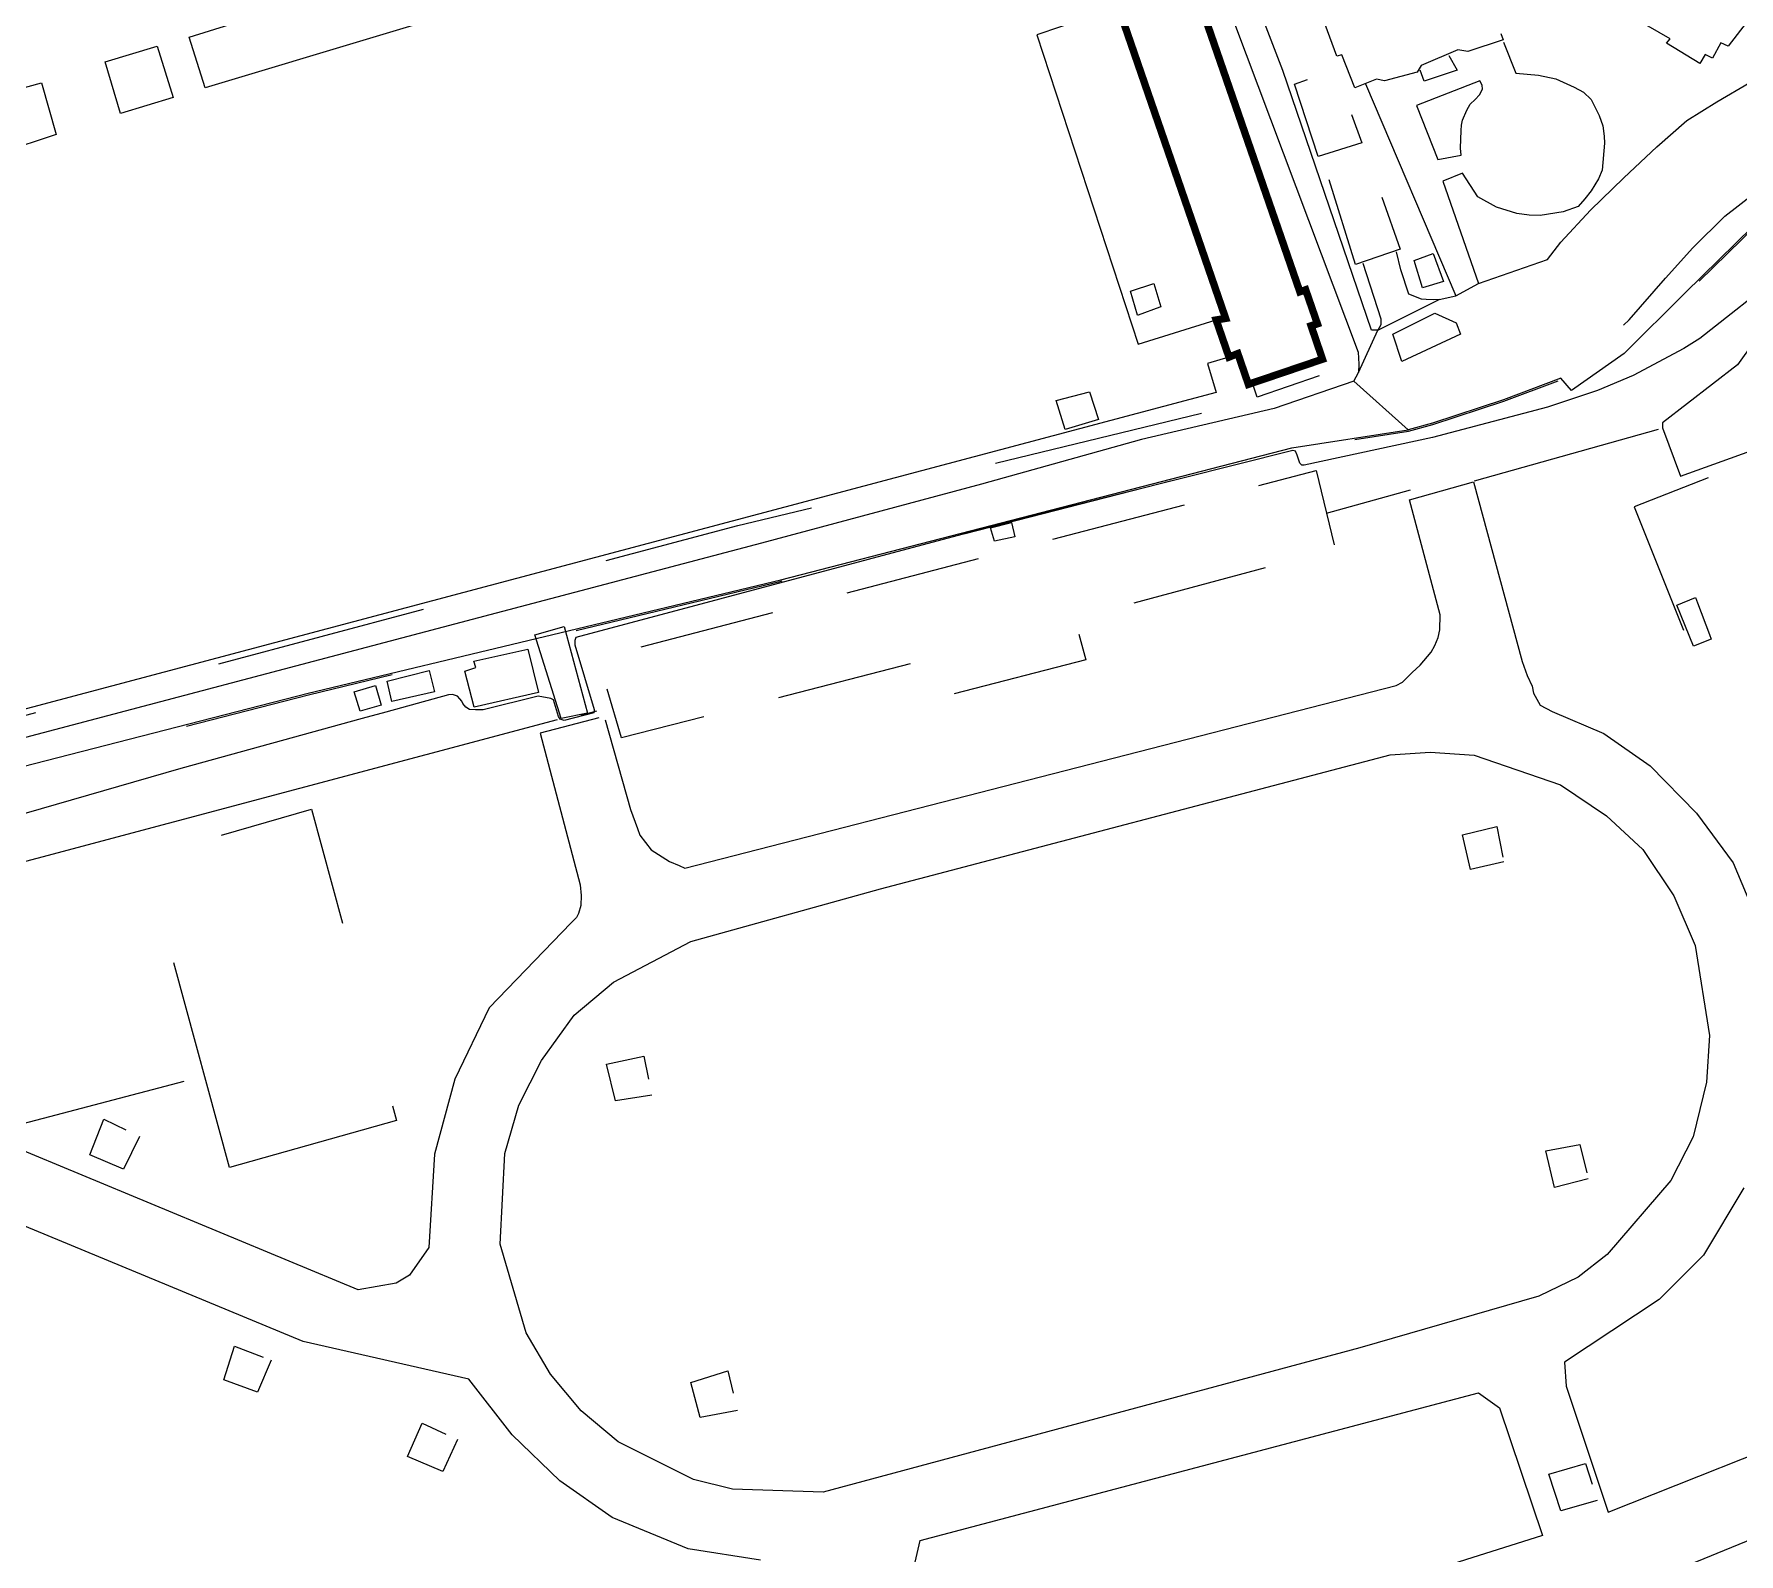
# Model space of a CAD drawing. Header units: millimetres. Extents: x 198785 to 203305, y 542885 to 545889.
# Drawn here: x 199340.5 to 199571.3, y 544511.8 to 544717.6 of the extents above; entities that cross this region are included whole.
import ezdxf

# ---------------------------------------------------------------- set-up
doc = ezdxf.new("R2010")
doc.units = ezdxf.units.MM
for name, pattern in [('FENCE_25K', [54.3, 28.7, -9.2, -16.4]), ('HIDDEN_BULD_25K', [28.8, 18.4, -10.4]), ('HIDDEN_IN_25K', [56.5, 36.5, -20])]:
    doc.linetypes.add(name, pattern=pattern)
for name, color, linetype in [('A0013118', 253, 'Continuous'), ('A0033324', 253, 'Continuous'), ('A0043325', 253, 'Continuous'), ('B0014111', 253, 'Continuous'), ('B0014115', 253, 'Continuous'), ('B0014116', 253, 'Continuous'), ('B0014118', 253, 'Continuous'), ('B0024120', 253, 'Continuous'), ('C0076117', 253, 'Continuous'), ('C0390130', 253, 'Continuous'), ('F0017111', 253, 'Continuous')]:
    doc.layers.add(name, color=color, linetype=linetype)

msp = doc.modelspace()

# ---------------------------------------------------------------- linework, layer by layer
at = {"layer": 'A0013118'}
for points in [[(199522.41, 544677.53), (199521.58, 544677.52), (199509.55, 544712.67), (199503.62, 544728.2), (199503.63, 544730.08), (199503.69, 544731.17), (199503.84, 544732.06), (199504.32, 544733.11), (199505.08, 544733.64), (199506.18, 544733.85), (199508.01, 544733.63), (199512.21, 544732.54), (199514.21, 544731.77), (199514.95, 544731.01), (199516.14, 544729.64), (199516.85, 544727.49), (199517.31, 544725.75), (199518.49, 544722.52)], [(199363.7, 544710.32), (199361.52, 544717.17), (199409.05, 544732.01), (199411.35, 544724.67), (199363.7, 544710.32)], [(199497.05, 544728.29), (199501.18, 544724.01), (199519.76, 544674.52), (199519.85, 544672.89), (199519.8, 544671.78)], [(199485.9, 544720.75), (199476.26, 544717.51), (199490, 544675.63), (199500.55, 544678.89)], [(199352.23, 544706.86), (199350.14, 544713.84), (199357.19, 544715.95), (199359.35, 544708.99), (199352.23, 544706.86)], [(199539.44, 544716.51), (199541.12, 544712.3), (199544.18, 544712.03), (199546.53, 544711.56), (199549.02, 544710.41), (199550.27, 544709.73), (199551.3, 544708.73), (199552.38, 544706.56), (199552.9, 544705.16), (199553.08, 544703.78), (199553.11, 544702.85), (199552.82, 544699.17), (199552.3, 544697.98), (199551.31, 544696.38), (199550.44, 544695.29), (199549.53, 544694.25), (199547.52, 544693.55), (199544.4, 544693.04), (199542.9, 544693.06), (199541.23, 544693.29), (199538.49, 544694.17), (199535.98, 544695.58), (199533.89, 544698.79), (199531.21, 544697.69), (199536.07, 544683.85)], [(199532.03, 544714.71), (199533.16, 544712.73), (199528.7, 544711.23), (199528.14, 544712.7)], [(199336.19, 544701.56), (199334.28, 544709.02), (199341.54, 544710.98), (199343.51, 544704.01), (199336.19, 544701.56)], [(199575.43, 544693.74), (199564.02, 544682.56), (199555.78, 544674.36), (199548.66, 544669.36), (199547.22, 544671.01), (199539.42, 544668.07), (199529.81, 544664.92), (199526.55, 544664.02), (199519.19, 544670.62), (199519.8, 544671.78), (199522.41, 544677.53), (199530.72, 544681.68), (199533, 544682.16), (199536.07, 544683.85), (199545.41, 544687.09), (199547.2, 544689.44), (199551.22, 544693.74), (199555.71, 544698.15), (199560.21, 544702.33), (199564.26, 544705.89), (199568.31, 544708.41), (199572.78, 544711.03)], [(199520.74, 544710.88), (199533, 544682.16)], [(199536.25, 544711.29), (199527.68, 544707.92), (199530.57, 544700.64), (199533.71, 544701.19), (199533.64, 544702.17), (199533.7, 544704.55), (199533.75, 544705.27), (199533.9, 544705.94), (199534.47, 544707.3), (199534.95, 544708.11), (199535.62, 544708.74), (199536.19, 544709.38), (199536.58, 544710.14), (199536.54, 544710.69), (199536.25, 544711.29)], [(199578.25, 544696.03), (199579.09, 544696.1), (199579.76, 544695.83), (199580.29, 544694.94), (199580.75, 544691.63), (199580.34, 544686.78), (199575.92, 544679.49), (199571.11, 544672.83), (199560.95, 544664.96), (199560.95, 544664.27), (199563.42, 544657.77), (199593.71, 544668.67), (199617.79, 544678.17)], [(199530.72, 544681.68), (199530.03, 544681.64), (199528.96, 544681.65), (199528.33, 544681.69), (199526.65, 544682.39), (199525.55, 544685.68), (199524.98, 544688.13)], [(199520.41, 544686.6), (199522.85, 544679.05), (199522.85, 544678.71), (199522.82, 544678.22), (199522.63, 544677.81), (199522.41, 544677.53)], [(199502.28, 544673.87), (199499.39, 544673), (199500.57, 544669.09), (199321.8, 544621.57), (199265.89, 544607.75), (199263.44, 544615.16), (199260.46, 544613.73)], [(199519.19, 544670.62), (199508.39, 544666.91), (199490.46, 544662.71), (199468.76, 544656.66), (199439.01, 544648.68), (199399.83, 544638.36), (199332.16, 544620.47), (199311.33, 544614.36), (199301.42, 544609.82), (199293.64, 544602.38), (199286.64, 544587.87), (199276.74, 544561.01), (199269.34, 544531.47), (199266.59, 544519.38), (199266.17, 544518.05), (199265.94, 544517.29), (199265.95, 544517.28), (199265.8, 544516.97), (199265.14, 544516.68), (199263.11, 544516.15)], [(199324.4, 544614.71), (199377.64, 544628.36), (199441.6, 544643.72), (199510.78, 544661.58), (199526.55, 544664.02)], [(199417.83, 544624.78), (199421.28, 544612.61), (199422.2, 544610.04), (199422.54, 544609.14), (199424.07, 544607.15), (199426.54, 544605.6), (199427.85, 544605.04), (199428.64, 544604.67), (199524.91, 544629.39), (199525.76, 544629.84), (199527.08, 544631.18), (199528.15, 544632.14), (199529.64, 544633.94), (199530.13, 544634.81), (199530.58, 544635.92), (199530.84, 544636.94), (199530.87, 544638.97), (199526.74, 544654.56), (199535.39, 544656.96), (199541.96, 544632.66), (199542.65, 544630.74), (199543.3, 544629.32), (199543.52, 544628.35), (199544.4, 544626.76), (199546.04, 544625.88), (199553.04, 544622.89), (199559.29, 544618.55), (199565.55, 544612.13), (199570.54, 544605.39), (199574.42, 544596.16)], [(199416.98, 544625.03), (199409.05, 544622.94), (199414.44, 544602.43), (199414.59, 544600.97), (199414.54, 544599.63), (199414.25, 544598.55), (199413.95, 544597.99), (199413.24, 544597.28), (199402.14, 544585.77), (199397.47, 544576.11), (199394.76, 544565.94), (199393.96, 544553.34), (199391.35, 544549.59), (199389.56, 544548.48), (199384.42, 544547.59), (199319, 544574.78)], [(199447.33, 544520.2), (199435.06, 544520.61), (199429.79, 544521.91), (199419.59, 544527), (199414.6, 544531.21), (199410.42, 544536.18), (199407.13, 544541.76), (199403.64, 544553.77), (199404.27, 544566.05), (199406.14, 544572.58), (199409.23, 544578.62), (199413.65, 544584.78), (199418.99, 544589.24), (199429.45, 544594.73), (199455.11, 544601.87), (199524.12, 544620), (199529.53, 544620.37), (199535.49, 544619.99), (199547.14, 544615.94), (199553.39, 544611.75), (199558.3, 544607.2), (199562.48, 544600.94), (199565.4, 544594.19), (199567.33, 544582.01), (199566.91, 544575.71), (199565.1, 544568.29), (199562.09, 544562.41), (199553.49, 544552.38), (199549.54, 544549.32), (199544.24, 544546.73), (199520.01, 544539.76), (199447.33, 544520.2)], [(199438.87, 544510.98), (199429.06, 544512.52), (199418.8, 544516.79), (199411.71, 544521.74), (199405.26, 544527.94), (199399.38, 544535.48), (199376.95, 544540.6), (199299.7, 544572.58), (199306.31, 544591.13), (199304.8, 544591.64), (199303.19, 544591.05), (199301.97, 544589.7), (199295.4, 544577.83), (199287.61, 544563.52), (199286.37, 544562.32), (199284.61, 544561.69), (199280.88, 544560.4), (199276.32, 544544.05), (199273.06, 544530.83), (199270.46, 544521.97), (199270.02, 544514.81), (199270.28, 544510.8)], [(199571.99, 544561.38), (199566.51, 544552.3), (199560.52, 544546.27), (199547.71, 544537.78), (199547.92, 544534.54), (199553.61, 544517.51), (199584.08, 544529.6)], [(199461.36, 544504.19), (199459.67, 544510.12), (199460.47, 544513.67), (199536.04, 544533.67), (199538.9, 544531.64), (199544.72, 544514.32), (199512.61, 544504.19)], [(199596.98, 544523.63), (199565.56, 544510.77), (199554.98, 544506.82), (199546.64, 544504.18)]]:
    msp.add_lwpolyline(points, dxfattribs=at)
at = {"layer": 'A0033324', "linetype": 'HIDDEN_IN_25K', "flags": 128}
msp.add_lwpolyline([(199579.22, 544697.41), (199579.76, 544695.83), (199579.09, 544696.1), (199578.25, 544696.03), (199577.49, 544695.58), (199575.43, 544693.74), (199564.02, 544682.56), (199555.78, 544674.36), (199548.66, 544669.36), (199547.22, 544671.01), (199552.88, 544675.32), (199556.45, 544678.93), (199561.35, 544684.56), (199565.07, 544688.68), (199569.39, 544692.94), (199573.42, 544696.07), (199577.29, 544698.24), (199578.44, 544698.12), (199578.75, 544697.91), (199579.22, 544697.41)], dxfattribs=at)
at = {"layer": 'A0043325'}
msp.add_lwpolyline([(199533.64, 544676.95), (199525.66, 544673.26), (199524.46, 544676.99), (199530.16, 544679.81), (199533.05, 544678.52), (199533.64, 544676.95)], dxfattribs=at)
at = {"layer": 'B0014111', "const_width": 1}
msp.add_lwpolyline([(199497.11, 544725.41), (199511.88, 544682.71), (199512.66, 544682.98), (199514.25, 544678.38), (199513.4, 544678.1), (199514.94, 544673.58), (199504.91, 544670.18), (199503.48, 544674.34), (199502.28, 544673.87), (199500.55, 544678.89), (199501.83, 544679.11), (199487.26, 544721.38)], dxfattribs=at)
at = {"layer": 'B0014111'}
msp.add_lwpolyline([(199408.8, 544628.48), (199400.12, 544626.49), (199398.86, 544631.33), (199400.34, 544631.84), (199400.07, 544632.69), (199407.35, 544634.33), (199408.8, 544628.48)], dxfattribs=at)
at = {"layer": 'B0014115'}
for points in [[(199572.27, 544719.12), (199569.84, 544715.96), (199568.88, 544716.4), (199567.73, 544714.34), (199566.75, 544714.85), (199566.01, 544713.63), (199561.51, 544716.35), (199562.02, 544716.95), (199555.72, 544720.56), (199554.97, 544720.43), (199551.01, 544723.12), (199551.55, 544723.81), (199548.34, 544725.8), (199553.48, 544734.04), (199561.58, 544729.34), (199564.68, 544733.81), (199568.68, 544731.04), (199571.61, 544736.53)], [(199539.1, 544717.69), (199539.38, 544716.84), (199534.61, 544715.22), (199533.25, 544715.46), (199528.31, 544713.33), (199527.76, 544712.45), (199523.34, 544711.26), (199522.24, 544711.51), (199519.34, 544710.3), (199517.55, 544714.78), (199516.86, 544714.6), (199515.32, 544718.88)]]:
    msp.add_lwpolyline(points, dxfattribs=at)
at = {"layer": 'B0014116', "linetype": 'HIDDEN_BULD_25K', "flags": 128}
for points in [[(199520.27, 544702.89), (199514.34, 544701.01), (199511.17, 544710.83), (199516.67, 544712.74), (199520.27, 544702.89)], [(199525.46, 544688.49), (199519.4, 544686.4), (199515.85, 544697.87), (199521.49, 544699.72), (199525.46, 544688.49)], [(199531.34, 544684.11), (199528.48, 544683.26), (199527.36, 544686.94), (199529.91, 544687.9), (199531.34, 544684.11)], [(199489.97, 544679.56), (199489.88, 544679.53), (199488.93, 544682.81), (199492.1, 544683.83), (199493.06, 544680.66), (199492.94, 544680.62), (199489.97, 544679.56)], [(199514.5, 544671.32), (199506.11, 544668.45), (199505.45, 544670.35), (199513.86, 544673.2), (199514.5, 544671.32)], [(199484.64, 544665.44), (199480.09, 544664.05), (199478.91, 544667.98), (199483.42, 544669.17), (199484.64, 544665.44)], [(199482.9, 544632.89), (199460.61, 544627.15), (199459.49, 544632.42), (199420.04, 544622.31), (199416.91, 544633.14), (199514.08, 544658.52), (199516.65, 544647.86), (199481.42, 544638.43), (199482.9, 544632.89)], [(199567.55, 544635.67), (199565.15, 544634.74), (199562.92, 544640.3), (199565.45, 544641.31), (199565.71, 544640.62), (199567.32, 544636.3), (199567.55, 544635.67)], [(199539.49, 544605.53), (199534.99, 544604.49), (199533.91, 544609.17), (199538.53, 544610.32), (199539.49, 544605.53)], [(199424.14, 544573.95), (199419.24, 544573.2), (199418, 544578.14), (199423.07, 544579.23), (199424.14, 544573.95)], [(199354.81, 544568.34), (199352.66, 544563.91), (199348.08, 544565.88), (199349.96, 544570.69), (199354.81, 544568.34)], [(199550.89, 544562.62), (199546.36, 544561.46), (199545.18, 544566.39), (199549.77, 544567.28), (199550.89, 544562.62)], [(199372.62, 544538.06), (199370.77, 544533.74), (199366.24, 544535.43), (199367.68, 544539.95), (199372.62, 544538.06)], [(199435.75, 544531.26), (199430.71, 544530.31), (199429.44, 544535.04), (199434.45, 544536.63), (199435.75, 544531.26)], [(199397.85, 544527.34), (199395.86, 544522.99), (199391.1, 544525.04), (199393.07, 544529.54), (199397.85, 544527.34)]]:
    msp.add_lwpolyline(points, dxfattribs=at)
at = {"layer": 'B0014118', "linetype": 'HIDDEN_BULD_25K', "flags": 128}
for points in [[(199473.31, 544649.54), (199470.56, 544648.93), (199469.99, 544650.75), (199472.84, 544651.46), (199473.31, 544649.54)], [(199394.73, 544628.54), (199388.97, 544627.26), (199388.31, 544630), (199394.02, 544631.44), (199394.73, 544628.54)], [(199387.52, 544626.73), (199384.69, 544625.95), (199383.88, 544628.55), (199386.73, 544629.43), (199387.52, 544626.73)], [(199552.14, 544519.07), (199547.22, 544517.68), (199545.59, 544522.63), (199550.53, 544524.07), (199552.14, 544519.07)]]:
    msp.add_lwpolyline(points, dxfattribs=at)
at = {"layer": 'B0024120', "linetype": 'FENCE_25K', "flags": 128}
for points in [[(199282.43, 544564.23), (199290.05, 544585.96), (199294.24, 544595.52), (199298.87, 544602.94), (199303.53, 544606.86), (199310.23, 544610.51), (199324.45, 544614.52), (199377.69, 544628.16), (199441.65, 544643.53), (199510.82, 544661.38), (199526.59, 544663.83), (199529.87, 544664.73), (199539.48, 544667.89), (199547.16, 544670.77), (199548.62, 544669.09), (199555.91, 544674.2), (199564.17, 544682.42), (199575.57, 544693.59), (199577.61, 544695.42), (199578.18, 544695.76)], [(199617.65, 544677.43), (199557.15, 544653.59), (199597.53, 544552.23), (199657.28, 544576.63), (199648.27, 544599.19)], [(199207.16, 544662.35), (199224.8, 544593.39), (199263.15, 544604.24), (199323.85, 544621.23), (199435.8, 544651.06), (199506.02, 544668.06), (199518.95, 544672.61)], [(199366.97, 544564.15), (199355.58, 544606.2), (199378.08, 544612.67), (199389.6, 544570.51), (199366.97, 544564.15)], [(199360.8, 544575.8), (199334.33, 544568.82), (199326.32, 544572.29), (199320.45, 544594.49)]]:
    msp.add_lwpolyline(points, dxfattribs=at)
at = {"layer": 'C0076117'}
for points in [[(199535.53, 544657.11), (199560.42, 544664.12)], [(199515.48, 544652.74), (199526.86, 544655.91)], [(199414.61, 544625.4), (199416.71, 544625.97)], [(199305.15, 544595.88), (199306.02, 544596.75), (199411.4, 544624.8)]]:
    msp.add_lwpolyline(points, dxfattribs=at)
at = {"layer": 'C0390130'}
msp.add_lwpolyline([(199415.47, 544625.66), (199411.87, 544624.92), (199408.31, 544636.28), (199412.27, 544637.39), (199415.47, 544625.66)], dxfattribs=at)
at = {"layer": 'F0017111', "elevation": 10}
msp.add_lwpolyline([(199577.26, 544685.23), (199566.04, 544676.39), (199563.86, 544675.02), (199557.01, 544671.37), (199552.18, 544669.33), (199545.42, 544667.09), (199529.83, 544662.99), (199512.44, 544659.23), (199512.16, 544659.23), (199511.88, 544659.49), (199511.52, 544660.6), (199511.29, 544661.12), (199510.93, 544661.21), (199472.88, 544651.64), (199413.87, 544635.9), (199413.75, 544635.51), (199413.75, 544634.9), (199416.37, 544626.17), (199416.3, 544625.69), (199412.29, 544624.68), (199411.74, 544624.87), (199411.53, 544625.2), (199410.83, 544627.48), (199410.49, 544627.63), (199408.76, 544627.95), (199401.34, 544626.1), (199400.28, 544626.1), (199399.49, 544626.16), (199398.96, 544626.49), (199398.56, 544626.96), (199398.43, 544627.29), (199398.17, 544627.62), (199397.83, 544627.95), (199397.17, 544628.21), (199396.64, 544628.15), (199388.17, 544625.8), (199384.94, 544624.95), (199360.4, 544618.15), (199322.55, 544607.27)], dxfattribs=at)

doc.saveas('drawing.dxf')
